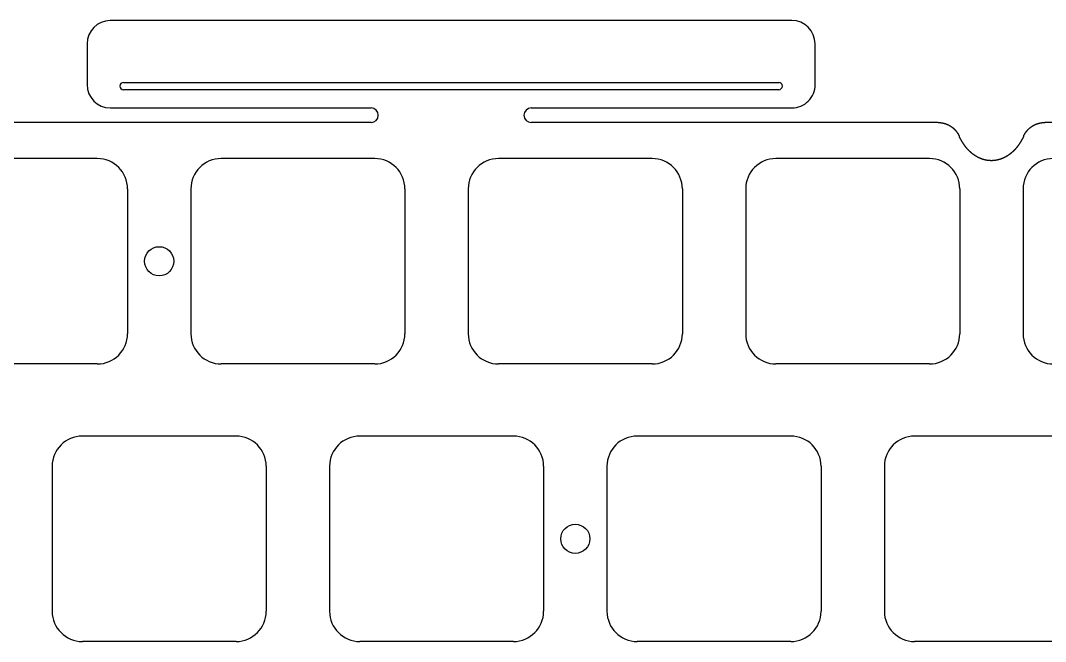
# Model space of a CAD drawing. Header units: millimetres. Extents: x -10 to 276, y -93 to 17.
# Drawn here: x 133.4 to 203.7, y -26.1 to 16.5 of the extents above; entities that cross this region are included whole.
import ezdxf

# ---------------------------------------------------------------- set-up
doc = ezdxf.new("R2010")
doc.units = ezdxf.units.MM
doc.layers.add('BLACK', color=7, linetype='CONTINUOUS')

msp = doc.modelspace()

# ---------------------------------------------------------------- linework, layer by layer
at = {"layer": 'BLACK', "linetype": 'Continuous'}
for p, q in [((186.3201, 16.525), (139.512303, 16.525)), ((137.920082, 14.925), (137.920082, 12.125)), ((187.920082, 12.125), (187.920082, 14.932589)), ((140.4201, 12.275), (185.4201, 12.275)), ((185.4201, 11.775), (140.4201, 11.775)), ((139.5201, 10.525), (157.4201, 10.525)), ((168.4201, 10.525), (186.320082, 10.525)), ((157.4201, 9.525), (109.2799, 9.525)), ((196.359025, 9.525), (168.4201, 9.525)), ((196.359025, 9.525), (196.370337, 9.52496)), ((196.370337, 9.52496), (196.381648, 9.52484)), ((196.381648, 9.52484), (196.392958, 9.52464)), ((196.392958, 9.52464), (196.404266, 9.52436)), ((196.404266, 9.52436), (196.415572, 9.524)), ((196.415572, 9.524), (196.426876, 9.523561)), ((196.426876, 9.523561), (196.438176, 9.523041)), ((196.438176, 9.523041), (196.449472, 9.522441)), ((196.449472, 9.522441), (196.460763, 9.521762)), ((196.460763, 9.521762), (196.47205, 9.521003)), ((196.47205, 9.521003), (196.483331, 9.520164)), ((196.483331, 9.520164), (196.494606, 9.519245)), ((196.494606, 9.519245), (196.505874, 9.518247)), ((196.505874, 9.518247), (196.517135, 9.517168)), ((196.517135, 9.517168), (196.528389, 9.516011)), ((196.528389, 9.516011), (196.539634, 9.514773)), ((196.539634, 9.514773), (196.55087, 9.513457)), ((196.55087, 9.513457), (196.562096, 9.51206)), ((196.562096, 9.51206), (196.573313, 9.510585)), ((196.573313, 9.510585), (196.584519, 9.50903)), ((196.584519, 9.50903), (196.595714, 9.507396)), ((196.595714, 9.507396), (196.606897, 9.505683)), ((196.606897, 9.505683), (196.618067, 9.503891)), ((196.618067, 9.503891), (196.629225, 9.502019)), ((196.629225, 9.502019), (196.64037, 9.500069)), ((196.64037, 9.500069), (196.6515, 9.49804)), ((196.6515, 9.49804), (196.662616, 9.495933)), ((196.662616, 9.495933), (196.673717, 9.493747)), ((196.673717, 9.493747), (196.679262, 9.492625)), ((196.679262, 9.492625), (196.684802, 9.491482)), ((196.684802, 9.491482), (196.690339, 9.490321)), ((196.690339, 9.490321), (196.695871, 9.48914)), ((196.695871, 9.48914), (196.701399, 9.487939)), ((196.701399, 9.487939), (196.706923, 9.486719)), ((196.706923, 9.486719), (196.712443, 9.485479)), ((196.712443, 9.485479), (196.717958, 9.484219)), ((196.717958, 9.484219), (196.723469, 9.482941)), ((196.723469, 9.482941), (196.728975, 9.481642)), ((196.728975, 9.481642), (196.734477, 9.480325)), ((196.734477, 9.480325), (196.739974, 9.478987)), ((196.739974, 9.478987), (196.745466, 9.477631)), ((196.745466, 9.477631), (196.750953, 9.476255)), ((196.750953, 9.476255), (196.756435, 9.474859)), ((196.756435, 9.474859), (196.761913, 9.473444)), ((196.761913, 9.473444), (196.767385, 9.47201)), ((196.767385, 9.47201), (196.772853, 9.470557)), ((196.772853, 9.470557), (196.778315, 9.469084)), ((196.778315, 9.469084), (196.783772, 9.467592)), ((196.783772, 9.467592), (196.789223, 9.46608)), ((196.789223, 9.46608), (196.79467, 9.46455)), ((196.79467, 9.46455), (196.80011, 9.463)), ((196.80011, 9.463), (196.805546, 9.461431)), ((196.805546, 9.461431), (196.810975, 9.459842)), ((196.810975, 9.459842), (196.816399, 9.458235)), ((196.816399, 9.458235), (196.821818, 9.456608)), ((196.821818, 9.456608), (196.82723, 9.454962)), ((196.82723, 9.454962), (196.832637, 9.453297)), ((196.832637, 9.453297), (196.838038, 9.451613)), ((196.838038, 9.451613), (196.843432, 9.44991)), ((196.843432, 9.44991), (196.848821, 9.448187)), ((196.848821, 9.448187), (196.854204, 9.446446)), ((196.854204, 9.446446), (196.859581, 9.444686)), ((196.859581, 9.444686), (196.86495, 9.442906)), ((196.86495, 9.442906), (196.870315, 9.441108)), ((196.870315, 9.441108), (196.875672, 9.439291)), ((196.875672, 9.439291), (196.881023, 9.437454)), ((196.881023, 9.437454), (196.886367, 9.435599)), ((196.886367, 9.435599), (196.891706, 9.433725)), ((196.891706, 9.433725), (196.897037, 9.431832)), ((196.897037, 9.431832), (196.902362, 9.42992)), ((196.902362, 9.42992), (196.907679, 9.42799)), ((196.907679, 9.42799), (196.912991, 9.42604)), ((196.912991, 9.42604), (196.918294, 9.424072)), ((196.918294, 9.424072), (196.923592, 9.422085)), ((196.923592, 9.422085), (196.928881, 9.42008)), ((196.928881, 9.42008), (196.934165, 9.418055)), ((196.934165, 9.418055), (196.93944, 9.416013)), ((196.93944, 9.416013), (196.944709, 9.413951)), ((196.944709, 9.413951), (196.94997, 9.411871)), ((196.94997, 9.411871), (196.955224, 9.409772)), ((196.955224, 9.409772), (196.960471, 9.407654)), ((196.960471, 9.407654), (196.96571, 9.405518)), ((196.96571, 9.405518), (196.966466, 9.405208)), ((196.966466, 9.405208), (196.976916, 9.400876)), ((196.976916, 9.400876), (196.987334, 9.396471)), ((196.987334, 9.396471), (196.997722, 9.391992)), ((196.997722, 9.391992), (197.008077, 9.38744)), ((197.008077, 9.38744), (197.0184, 9.382815)), ((197.0184, 9.382815), (197.02869, 9.378117)), ((197.02869, 9.378117), (197.038947, 9.373346)), ((197.038947, 9.373346), (197.04917, 9.368503)), ((197.04917, 9.368503), (197.059358, 9.363587)), ((197.059358, 9.363587), (197.069511, 9.3586)), ((197.069511, 9.3586), (197.079629, 9.353541)), ((197.079629, 9.353541), (197.089711, 9.34841)), ((197.089711, 9.34841), (197.099757, 9.343209)), ((197.099757, 9.343209), (197.109766, 9.337936)), ((197.109766, 9.337936), (197.119737, 9.332592)), ((197.119737, 9.332592), (197.12967, 9.327179)), ((197.12967, 9.327179), (197.139565, 9.321695)), ((197.139565, 9.321695), (197.149421, 9.316141)), ((197.149421, 9.316141), (197.159238, 9.310517)), ((197.159238, 9.310517), (197.169014, 9.304824)), ((197.169014, 9.304824), (197.178751, 9.299063)), ((197.178751, 9.299063), (197.188446, 9.293232)), ((197.188446, 9.293232), (197.1981, 9.287333)), ((197.1981, 9.287333), (197.207712, 9.281366)), ((197.207712, 9.281366), (197.217282, 9.275331)), ((197.217282, 9.275331), (197.226809, 9.269228)), ((197.226809, 9.269228), (197.236292, 9.263058)), ((197.236292, 9.263058), (197.245732, 9.256821)), ((197.245732, 9.256821), (197.250436, 9.253678)), ((197.250436, 9.253678), (197.255128, 9.250518)), ((197.255128, 9.250518), (197.259809, 9.247341)), ((197.259809, 9.247341), (197.264479, 9.244148)), ((197.264479, 9.244148), (197.269137, 9.240939)), ((197.269137, 9.240939), (197.273784, 9.237712)), ((197.273784, 9.237712), (197.27842, 9.23447)), ((197.27842, 9.23447), (197.283044, 9.231211)), ((197.283044, 9.231211), (197.287656, 9.227936)), ((197.287656, 9.227936), (197.292258, 9.224644)), ((197.292258, 9.224644), (197.296847, 9.221337)), ((197.296847, 9.221337), (197.301425, 9.218012)), ((197.301425, 9.218012), (197.30599, 9.214672)), ((197.30599, 9.214672), (197.310545, 9.211316)), ((197.310545, 9.211316), (197.315087, 9.207944)), ((197.315087, 9.207944), (197.319617, 9.204555)), ((197.319617, 9.204555), (197.324135, 9.201151)), ((197.324135, 9.201151), (197.328641, 9.19773)), ((197.328641, 9.19773), (197.333135, 9.194294)), ((197.333135, 9.194294), (197.337617, 9.190842)), ((197.337617, 9.190842), (197.342087, 9.187374)), ((197.342087, 9.187374), (197.346544, 9.18389)), ((197.346544, 9.18389), (197.350989, 9.180391)), ((197.350989, 9.180391), (197.355422, 9.176876)), ((197.355422, 9.176876), (197.359842, 9.173345)), ((197.359842, 9.173345), (197.36425, 9.169798)), ((197.36425, 9.169798), (197.368645, 9.166236)), ((197.368645, 9.166236), (197.373027, 9.162659)), ((197.373027, 9.162659), (197.377397, 9.159066)), ((197.377397, 9.159066), (197.381754, 9.155457)), ((197.381754, 9.155457), (197.386098, 9.151833)), ((197.386098, 9.151833), (197.39043, 9.148194)), ((202.659776, 9.148368), (202.668451, 9.155628)), ((202.668451, 9.155628), (202.677178, 9.162827)), ((202.677178, 9.162827), (202.685955, 9.169963)), ((202.685955, 9.169963), (202.694782, 9.177038)), ((202.694782, 9.177038), (202.703659, 9.18405)), ((202.703659, 9.18405), (202.712586, 9.190999)), ((202.712586, 9.190999), (202.721561, 9.197885)), ((202.721561, 9.197885), (202.730585, 9.204707)), ((202.730585, 9.204707), (202.739658, 9.211466)), ((202.739658, 9.211466), (202.748778, 9.21816)), ((202.748778, 9.21816), (202.757945, 9.22479)), ((202.757945, 9.22479), (202.767159, 9.231354)), ((202.767159, 9.231354), (202.776419, 9.237854)), ((202.776419, 9.237854), (202.785725, 9.244288)), ((202.785725, 9.244288), (202.795076, 9.250656)), ((202.795076, 9.250656), (202.804472, 9.256957)), ((202.804472, 9.256957), (202.813913, 9.263193)), ((202.813913, 9.263193), (202.823397, 9.269361)), ((202.823397, 9.269361), (202.832925, 9.275462)), ((202.832925, 9.275462), (202.842496, 9.281496)), ((202.842496, 9.281496), (202.847297, 9.284487)), ((202.847297, 9.284487), (202.852109, 9.287462)), ((202.852109, 9.287462), (202.856932, 9.290419)), ((202.856932, 9.290419), (202.861765, 9.29336)), ((202.861765, 9.29336), (202.866608, 9.296283)), ((202.866608, 9.296283), (202.871462, 9.299189)), ((202.871462, 9.299189), (202.876325, 9.302078)), ((202.876325, 9.302078), (202.881199, 9.30495)), ((202.881199, 9.30495), (202.886084, 9.307804)), ((202.886084, 9.307804), (202.890978, 9.310642)), ((202.890978, 9.310642), (202.895882, 9.313461)), ((202.895882, 9.313461), (202.900796, 9.316264)), ((202.900796, 9.316264), (202.90572, 9.319049)), ((202.90572, 9.319049), (202.910654, 9.321817)), ((202.910654, 9.321817), (202.915598, 9.324567)), ((202.915598, 9.324567), (202.920551, 9.3273)), ((202.920551, 9.3273), (202.925514, 9.330015)), ((202.925514, 9.330015), (202.930487, 9.332713)), ((202.930487, 9.332713), (202.935469, 9.335393)), ((202.935469, 9.335393), (202.940461, 9.338056)), ((202.940461, 9.338056), (202.945461, 9.3407)), ((202.945461, 9.3407), (202.950472, 9.343328)), ((202.950472, 9.343328), (202.955491, 9.345937)), ((202.955491, 9.345937), (202.96052, 9.348529)), ((202.96052, 9.348529), (202.965558, 9.351102)), ((202.965558, 9.351102), (202.970605, 9.353659)), ((202.970605, 9.353659), (202.97566, 9.356197)), ((202.97566, 9.356197), (202.980726, 9.358717)), ((202.980726, 9.358717), (202.985799, 9.361219)), ((202.985799, 9.361219), (202.990882, 9.363704)), ((202.990882, 9.363704), (202.995973, 9.36617)), ((202.995973, 9.36617), (203.001073, 9.368619)), ((203.001073, 9.368619), (203.006182, 9.371049)), ((203.006182, 9.371049), (203.011299, 9.373461)), ((203.011299, 9.373461), (203.016425, 9.375855)), ((203.016425, 9.375855), (203.021559, 9.378231)), ((203.021559, 9.378231), (203.026702, 9.380589)), ((203.026702, 9.380589), (203.031853, 9.382929)), ((203.031853, 9.382929), (203.037012, 9.38525)), ((203.037012, 9.38525), (203.042179, 9.387554)), ((203.042179, 9.387554), (203.047354, 9.389838)), ((203.047354, 9.389838), (203.052538, 9.392105)), ((203.052538, 9.392105), (203.057729, 9.394353)), ((203.057729, 9.394353), (203.062929, 9.396583)), ((203.062929, 9.396583), (203.068136, 9.398795)), ((203.068136, 9.398795), (203.073352, 9.400988)), ((203.073352, 9.400988), (203.078574, 9.403162)), ((203.078574, 9.403162), (203.083805, 9.405319)), ((203.083805, 9.405319), (203.089043, 9.407456)), ((203.089043, 9.407456), (203.094289, 9.409576)), ((203.094289, 9.409576), (203.099542, 9.411676)), ((203.099542, 9.411676), (203.104803, 9.413758)), ((203.104803, 9.413758), (203.11007, 9.415822)), ((203.11007, 9.415822), (203.115346, 9.417866)), ((203.115346, 9.417866), (203.116108, 9.41816)), ((203.116108, 9.41816), (203.126679, 9.422187)), ((203.126679, 9.422187), (203.137278, 9.426139)), ((203.137278, 9.426139), (203.147904, 9.430016)), ((203.147904, 9.430016), (203.158558, 9.433818)), ((203.158558, 9.433818), (203.169239, 9.437544)), ((203.169239, 9.437544), (203.179945, 9.441195)), ((203.179945, 9.441195), (203.190678, 9.44477)), ((203.190678, 9.44477), (203.201435, 9.448269)), ((203.201435, 9.448269), (203.212217, 9.451692)), ((203.212217, 9.451692), (203.223023, 9.455039)), ((203.223023, 9.455039), (203.233852, 9.458309)), ((203.233852, 9.458309), (203.244704, 9.461503)), ((203.244704, 9.461503), (203.255579, 9.46462)), ((203.255579, 9.46462), (203.266476, 9.46766)), ((203.266476, 9.46766), (203.277394, 9.470623)), ((203.277394, 9.470623), (203.288332, 9.473508)), ((203.288332, 9.473508), (203.299291, 9.476316)), ((203.299291, 9.476316), (203.31027, 9.479047)), ((203.31027, 9.479047), (203.321268, 9.4817)), ((203.321268, 9.4817), (203.332284, 9.484275)), ((203.332284, 9.484275), (203.343318, 9.486773)), ((203.343318, 9.486773), (203.35437, 9.489192)), ((203.35437, 9.489192), (203.365439, 9.491533)), ((203.365439, 9.491533), (203.376524, 9.493795)), ((203.376524, 9.493795), (203.387625, 9.49598)), ((203.387625, 9.49598), (203.398741, 9.498085)), ((203.398741, 9.498085), (203.404305, 9.499109)), ((203.404305, 9.499109), (203.409872, 9.500113)), ((203.409872, 9.500113), (203.415443, 9.501097)), ((203.415443, 9.501097), (203.421017, 9.502061)), ((203.421017, 9.502061), (203.426595, 9.503006)), ((203.426595, 9.503006), (203.432176, 9.503931)), ((203.432176, 9.503931), (203.43776, 9.504836)), ((203.43776, 9.504836), (203.443347, 9.505721)), ((203.443347, 9.505721), (203.448938, 9.506587)), ((203.448938, 9.506587), (203.454531, 9.507433)), ((203.454531, 9.507433), (203.460128, 9.508259)), ((203.460128, 9.508259), (203.465727, 9.509065)), ((203.465727, 9.509065), (203.471329, 9.509852)), ((203.471329, 9.509852), (203.476934, 9.510618)), ((203.476934, 9.510618), (203.482542, 9.511365)), ((203.482542, 9.511365), (203.488152, 9.512092)), ((203.488152, 9.512092), (203.493765, 9.512799)), ((203.493765, 9.512799), (203.49938, 9.513487)), ((203.49938, 9.513487), (203.504998, 9.514154)), ((203.504998, 9.514154), (203.510618, 9.514802)), ((203.510618, 9.514802), (203.51624, 9.51543)), ((203.51624, 9.51543), (203.521865, 9.516038)), ((203.521865, 9.516038), (203.527491, 9.516626)), ((203.527491, 9.516626), (203.53312, 9.517194)), ((203.53312, 9.517194), (203.538751, 9.517742)), ((203.538751, 9.517742), (203.544383, 9.51827)), ((203.544383, 9.51827), (203.550018, 9.518779)), ((203.550018, 9.518779), (203.555654, 9.519267)), ((203.555654, 9.519267), (203.561292, 9.519736)), ((203.561292, 9.519736), (203.566931, 9.520184)), ((203.566931, 9.520184), (203.572572, 9.520613)), ((203.572572, 9.520613), (203.578215, 9.521022)), ((203.578215, 9.521022), (203.583859, 9.52141)), ((203.583859, 9.52141), (203.589504, 9.521779)), ((203.589504, 9.521779), (203.59515, 9.522128)), ((203.59515, 9.522128), (203.600798, 9.522457)), ((203.600798, 9.522457), (203.606447, 9.522766)), ((203.606447, 9.522766), (203.612097, 9.523055)), ((203.612097, 9.523055), (203.617748, 9.523323)), ((203.617748, 9.523323), (203.6234, 9.523572)), ((203.6234, 9.523572), (203.629053, 9.523801)), ((203.629053, 9.523801), (203.634707, 9.52401)), ((203.634707, 9.52401), (203.640361, 9.524199)), ((203.640361, 9.524199), (203.646016, 9.524368)), ((203.646016, 9.524368), (203.651671, 9.524517)), ((203.651671, 9.524517), (203.657328, 9.524646)), ((203.657328, 9.524646), (203.662984, 9.524755)), ((203.662984, 9.524755), (203.668641, 9.524844)), ((203.668641, 9.524844), (203.674298, 9.524913)), ((203.674298, 9.524913), (203.679956, 9.524962)), ((203.679956, 9.524962), (203.690975, 9.525)), ((231.6299, 9.525), (203.690975, 9.525)), ((197.39043, 9.148194), (197.394748, 9.14454)), ((197.394748, 9.14454), (197.399054, 9.14087)), ((197.399054, 9.14087), (197.403346, 9.137185)), ((197.403346, 9.137185), (197.407626, 9.133485)), ((197.407626, 9.133485), (197.411892, 9.12977)), ((197.411892, 9.12977), (197.416146, 9.126039)), ((197.416146, 9.126039), (197.420386, 9.122294)), ((197.420386, 9.122294), (197.424613, 9.118534)), ((197.424613, 9.118534), (197.428826, 9.114759)), ((197.428826, 9.114759), (197.433026, 9.110968)), ((197.433026, 9.110968), (197.437213, 9.107164)), ((197.437213, 9.107164), (197.441387, 9.103344)), ((197.441387, 9.103344), (197.445546, 9.099509)), ((197.445546, 9.099509), (197.449692, 9.09566)), ((197.449692, 9.09566), (197.453825, 9.091796)), ((197.453825, 9.091796), (197.457944, 9.087918)), ((197.457944, 9.087918), (197.462049, 9.084025)), ((197.462049, 9.084025), (197.46614, 9.080117)), ((197.46614, 9.080117), (197.470218, 9.076195)), ((197.470218, 9.076195), (197.474282, 9.072259)), ((197.474282, 9.072259), (197.478331, 9.068308)), ((197.478331, 9.068308), (197.482367, 9.064343)), ((197.482367, 9.064343), (197.482948, 9.06377)), ((197.482948, 9.06377), (197.490971, 9.055796)), ((197.490971, 9.055796), (197.498937, 9.047765)), ((197.498937, 9.047765), (197.506846, 9.039678)), ((197.506846, 9.039678), (197.514698, 9.031535)), ((197.514698, 9.031535), (197.522493, 9.023337)), ((197.522493, 9.023337), (197.530229, 9.015083)), ((197.530229, 9.015083), (197.537906, 9.006776)), ((197.537906, 9.006776), (197.545525, 8.998414)), ((197.545525, 8.998414), (197.553084, 8.989999)), ((197.553084, 8.989999), (197.560584, 8.98153)), ((197.560584, 8.98153), (197.568024, 8.973008)), ((197.568024, 8.973008), (197.575404, 8.964434)), ((197.575404, 8.964434), (197.582722, 8.955808)), ((197.582722, 8.955808), (197.58998, 8.94713)), ((197.58998, 8.94713), (197.597176, 8.938401)), ((197.597176, 8.938401), (197.60431, 8.929621)), ((197.60431, 8.929621), (197.611383, 8.920791)), ((197.611383, 8.920791), (197.618392, 8.911911)), ((197.618392, 8.911911), (197.625339, 8.902982)), ((197.625339, 8.902982), (197.632222, 8.894003)), ((197.632222, 8.894003), (197.639042, 8.884977)), ((197.639042, 8.884977), (197.645798, 8.875902)), ((197.645798, 8.875902), (197.65249, 8.866779)), ((197.65249, 8.866779), (197.659117, 8.857609)), ((197.659117, 8.857609), (197.665679, 8.848393)), ((197.665679, 8.848393), (197.672176, 8.83913)), ((197.672176, 8.83913), (197.675399, 8.834482)), ((197.675399, 8.834482), (197.678607, 8.829822)), ((197.678607, 8.829822), (197.681798, 8.825151)), ((197.681798, 8.825151), (197.684972, 8.820468)), ((197.684972, 8.820468), (197.68813, 8.815775)), ((197.68813, 8.815775), (197.691271, 8.81107)), ((197.691271, 8.81107), (197.694395, 8.806354)), ((197.694395, 8.806354), (197.697503, 8.801627)), ((197.697503, 8.801627), (197.700594, 8.796889)), ((197.700594, 8.796889), (197.703669, 8.79214)), ((197.703669, 8.79214), (197.706726, 8.78738)), ((197.706726, 8.78738), (197.709767, 8.78261)), ((197.709767, 8.78261), (197.712791, 8.777829)), ((197.712791, 8.777829), (197.715798, 8.773037)), ((197.715798, 8.773037), (197.718788, 8.768234)), ((197.718788, 8.768234), (197.721761, 8.763421)), ((197.721761, 8.763421), (197.724716, 8.758598)), ((197.724716, 8.758598), (197.727655, 8.753764)), ((197.727655, 8.753764), (197.730577, 8.74892)), ((197.730577, 8.74892), (197.733482, 8.744065)), ((197.733482, 8.744065), (197.736369, 8.7392)), ((197.736369, 8.7392), (197.739239, 8.734325)), ((197.739239, 8.734325), (197.742092, 8.72944)), ((197.742092, 8.72944), (197.744928, 8.724545)), ((197.744928, 8.724545), (197.747746, 8.71964)), ((197.747746, 8.71964), (197.750547, 8.714724)), ((197.750547, 8.714724), (197.753331, 8.709799)), ((197.753331, 8.709799), (197.756097, 8.704864)), ((197.756097, 8.704864), (197.758846, 8.69992)), ((197.758846, 8.69992), (197.761577, 8.694965)), ((197.761577, 8.694965), (197.764291, 8.690002)), ((197.764291, 8.690002), (197.766987, 8.685028)), ((197.766987, 8.685028), (197.769665, 8.680045)), ((197.769665, 8.680045), (197.772326, 8.675052)), ((197.772326, 8.675052), (197.774969, 8.670051)), ((197.774969, 8.670051), (197.777595, 8.665039)), ((197.777595, 8.665039), (197.780203, 8.660019)), ((197.780203, 8.660019), (197.782793, 8.654989)), ((197.782793, 8.654989), (197.785365, 8.649951)), ((197.785365, 8.649951), (197.78792, 8.644903)), ((197.78792, 8.644903), (197.790456, 8.639846)), ((197.790456, 8.639846), (197.792975, 8.63478)), ((197.792975, 8.63478), (197.795475, 8.629705)), ((197.795475, 8.629705), (197.797958, 8.624621)), ((197.797958, 8.624621), (197.800423, 8.619529)), ((197.800423, 8.619529), (197.80287, 8.614428)), ((197.80287, 8.614428), (197.805298, 8.609319)), ((197.805298, 8.609319), (197.807709, 8.6042)), ((197.807709, 8.6042), (197.810102, 8.599074)), ((197.810102, 8.599074), (197.812476, 8.593938)), ((197.812476, 8.593938), (197.817049, 8.583912)), ((197.820651, 8.575965), (197.817049, 8.583912)), ((197.828038, 8.559811), (197.820651, 8.575965)), ((197.835483, 8.543723), (197.828038, 8.559811)), ((197.842984, 8.527702), (197.835483, 8.543723)), ((197.850542, 8.511747), (197.842984, 8.527702)), ((197.858157, 8.49586), (197.850542, 8.511747)), ((197.865827, 8.480042), (197.858157, 8.49586)), ((197.873553, 8.464292), (197.865827, 8.480042)), ((197.881334, 8.44861), (197.873553, 8.464292)), ((197.889169, 8.432999), (197.881334, 8.44861)), ((202.16851, 8.448301), (202.164593, 8.440476)), ((202.172412, 8.456139), (202.16851, 8.448301)), ((202.176302, 8.463999), (202.172412, 8.456139)), ((202.180176, 8.471873), (202.176302, 8.463999)), ((202.184038, 8.479767), (202.180176, 8.471873)), ((202.187884, 8.487675), (202.184038, 8.479767)), ((202.191718, 8.495603), (202.187884, 8.487675)), ((202.195537, 8.503545), (202.191718, 8.495603)), ((202.199343, 8.511508), (202.195537, 8.503545)), ((202.203133, 8.519484), (202.199343, 8.511508)), ((202.206911, 8.52748), (202.203133, 8.519484)), ((202.210673, 8.53549), (202.206911, 8.52748)), ((202.214423, 8.54352), (202.210673, 8.53549)), ((202.218157, 8.551564), (202.214423, 8.54352)), ((202.221878, 8.559628), (202.218157, 8.551564)), ((202.225583, 8.567705), (202.221878, 8.559628)), ((202.229275, 8.575802), (202.225583, 8.567705)), ((202.232951, 8.583912), (202.229275, 8.575802)), ((202.232951, 8.583912), (202.237646, 8.594203)), ((202.237646, 8.594203), (202.242413, 8.604461)), ((202.242413, 8.604461), (202.247253, 8.614685)), ((202.247253, 8.614685), (202.252165, 8.624875)), ((202.252165, 8.624875), (202.257149, 8.63503)), ((202.257149, 8.63503), (202.262204, 8.645149)), ((202.262204, 8.645149), (202.267332, 8.655232)), ((202.267332, 8.655232), (202.27253, 8.665279)), ((202.27253, 8.665279), (202.277799, 8.675288)), ((202.277799, 8.675288), (202.283139, 8.685261)), ((202.283139, 8.685261), (202.288549, 8.695195)), ((202.288549, 8.695195), (202.29403, 8.705091)), ((202.29403, 8.705091), (202.29958, 8.714949)), ((202.29958, 8.714949), (202.3052, 8.724766)), ((202.3052, 8.724766), (202.310889, 8.734544)), ((202.310889, 8.734544), (202.316648, 8.744282)), ((202.316648, 8.744282), (202.322475, 8.753979)), ((202.322475, 8.753979), (202.32837, 8.763634)), ((202.32837, 8.763634), (202.334334, 8.773248)), ((202.334334, 8.773248), (202.340366, 8.782819)), ((202.340366, 8.782819), (202.346465, 8.792347)), ((202.346465, 8.792347), (202.352632, 8.801832)), ((202.352632, 8.801832), (202.358865, 8.811274)), ((202.358865, 8.811274), (202.365165, 8.820671)), ((202.365165, 8.820671), (202.371532, 8.830024)), ((202.371532, 8.830024), (202.377964, 8.839331)), ((202.377964, 8.839331), (202.384463, 8.848593)), ((202.384463, 8.848593), (202.391026, 8.857808)), ((202.391026, 8.857808), (202.394332, 8.862398)), ((202.394332, 8.862398), (202.397655, 8.866977)), ((202.397655, 8.866977), (202.400993, 8.871544)), ((202.400993, 8.871544), (202.404348, 8.876099)), ((202.404348, 8.876099), (202.407719, 8.880642)), ((202.407719, 8.880642), (202.411106, 8.885173)), ((202.411106, 8.885173), (202.414509, 8.889693)), ((202.414509, 8.889693), (202.417928, 8.8942)), ((202.417928, 8.8942), (202.421362, 8.898695)), ((202.421362, 8.898695), (202.424813, 8.903178)), ((202.424813, 8.903178), (202.42828, 8.907649)), ((202.42828, 8.907649), (202.431762, 8.912107)), ((202.431762, 8.912107), (202.43526, 8.916553)), ((202.43526, 8.916553), (202.438774, 8.920987)), ((202.438774, 8.920987), (202.442303, 8.925408)), ((202.442303, 8.925408), (202.445848, 8.929817)), ((202.445848, 8.929817), (202.449409, 8.934213)), ((202.449409, 8.934213), (202.452985, 8.938597)), ((202.452985, 8.938597), (202.456576, 8.942968)), ((202.456576, 8.942968), (202.460183, 8.947326)), ((202.460183, 8.947326), (202.463806, 8.951671)), ((202.463806, 8.951671), (202.467443, 8.956004)), ((202.467443, 8.956004), (202.471096, 8.960324)), ((202.471096, 8.960324), (202.474765, 8.964631)), ((202.474765, 8.964631), (202.478448, 8.968924)), ((202.478448, 8.968924), (202.482147, 8.973205)), ((202.482147, 8.973205), (202.485861, 8.977473)), ((202.485861, 8.977473), (202.48959, 8.981727)), ((202.48959, 8.981727), (202.493333, 8.985969)), ((202.493333, 8.985969), (202.497093, 8.990197)), ((202.497093, 8.990197), (202.500866, 8.994411)), ((202.500866, 8.994411), (202.504655, 8.998613)), ((202.504655, 8.998613), (202.508458, 9.002801)), ((202.508458, 9.002801), (202.512277, 9.006975)), ((202.512277, 9.006975), (202.51611, 9.011136)), ((202.51611, 9.011136), (202.519958, 9.015284)), ((202.519958, 9.015284), (202.52382, 9.019417)), ((202.52382, 9.019417), (202.527697, 9.023537)), ((202.527697, 9.023537), (202.531588, 9.027644)), ((202.531588, 9.027644), (202.535495, 9.031736)), ((202.535495, 9.031736), (202.539415, 9.035815)), ((202.539415, 9.035815), (202.54335, 9.03988)), ((202.54335, 9.03988), (202.547299, 9.043931)), ((202.547299, 9.043931), (202.551263, 9.047968)), ((202.551263, 9.047968), (202.555241, 9.051991)), ((202.555241, 9.051991), (202.559233, 9.056)), ((202.559233, 9.056), (202.563239, 9.059994)), ((202.563239, 9.059994), (202.56726, 9.063975)), ((202.56726, 9.063975), (202.571294, 9.067941)), ((202.571294, 9.067941), (202.575343, 9.071894)), ((202.575343, 9.071894), (202.579405, 9.075831)), ((202.579405, 9.075831), (202.583481, 9.079755)), ((202.583481, 9.079755), (202.587571, 9.083664)), ((202.587571, 9.083664), (202.591676, 9.087558)), ((202.591676, 9.087558), (202.592269, 9.088119)), ((202.592269, 9.088119), (202.60052, 9.095858)), ((202.60052, 9.095858), (202.608825, 9.103538)), ((202.608825, 9.103538), (202.617184, 9.111159)), ((202.617184, 9.111159), (202.625597, 9.118721)), ((202.625597, 9.118721), (202.634063, 9.126223)), ((202.634063, 9.126223), (202.642582, 9.133665)), ((202.642582, 9.133665), (202.651153, 9.141047)), ((202.651153, 9.141047), (202.659776, 9.148368)), ((197.897058, 8.417457), (197.889169, 8.432999)), ((197.905001, 8.401985), (197.897058, 8.417457)), ((197.912998, 8.386584), (197.905001, 8.401985)), ((197.921047, 8.371255), (197.912998, 8.386584)), ((197.929149, 8.355996), (197.921047, 8.371255)), ((197.937303, 8.34081), (197.929149, 8.355996)), ((197.945509, 8.325695), (197.937303, 8.34081)), ((197.953766, 8.310653), (197.945509, 8.325695)), ((197.962074, 8.295684), (197.953766, 8.310653)), ((197.970433, 8.280788), (197.962074, 8.295684)), ((197.978842, 8.265965), (197.970433, 8.280788)), ((197.987301, 8.251216), (197.978842, 8.265965)), ((197.995809, 8.236542), (197.987301, 8.251216)), ((198.004367, 8.221941), (197.995809, 8.236542)), ((198.012973, 8.207415), (198.004367, 8.221941)), ((198.021628, 8.192963), (198.012973, 8.207415)), ((198.03033, 8.178586), (198.021628, 8.192963)), ((198.039081, 8.164285), (198.03033, 8.178586)), ((198.047878, 8.150059), (198.039081, 8.164285)), ((198.056723, 8.135909), (198.047878, 8.150059)), ((198.065614, 8.121834), (198.056723, 8.135909)), ((198.074552, 8.107836), (198.065614, 8.121834)), ((198.083535, 8.093913), (198.074552, 8.107836)), ((198.092565, 8.080067), (198.083535, 8.093913)), ((198.101639, 8.066298), (198.092565, 8.080067)), ((198.110759, 8.052605), (198.101639, 8.066298)), ((198.119923, 8.038989), (198.110759, 8.052605)), ((198.129131, 8.025449), (198.119923, 8.038989)), ((198.138384, 8.011987), (198.129131, 8.025449)), ((198.14768, 7.998602), (198.138384, 8.011987)), ((198.15702, 7.985294), (198.14768, 7.998602)), ((198.166402, 7.972063), (198.15702, 7.985294)), ((198.175828, 7.95891), (198.166402, 7.972063)), ((198.185296, 7.945834), (198.175828, 7.95891)), ((198.194807, 7.932836), (198.185296, 7.945834)), ((198.204359, 7.919916), (198.194807, 7.932836)), ((198.213953, 7.907073), (198.204359, 7.919916)), ((198.223589, 7.894308), (198.213953, 7.907073)), ((198.233265, 7.881621), (198.223589, 7.894308)), ((198.242983, 7.869012), (198.233265, 7.881621)), ((198.252741, 7.856481), (198.242983, 7.869012)), ((198.262539, 7.844027), (198.252741, 7.856481)), ((198.272378, 7.831652), (198.262539, 7.844027)), ((198.282257, 7.819355), (198.272378, 7.831652)), ((198.292175, 7.807135), (198.282257, 7.819355)), ((198.302132, 7.794994), (198.292175, 7.807135)), ((198.309579, 7.785996), (198.302132, 7.794994)), ((198.319588, 7.77401), (198.309579, 7.785996)), ((198.329635, 7.762104), (198.319588, 7.77401)), ((198.339719, 7.750278), (198.329635, 7.762104)), ((198.349839, 7.738533), (198.339719, 7.750278)), ((201.705679, 7.744853), (201.700614, 7.738987)), ((201.710737, 7.750742), (201.705679, 7.744853)), ((201.715784, 7.756648), (201.710737, 7.750742)), ((201.720824, 7.762578), (201.715784, 7.756648)), ((201.725853, 7.768525), (201.720824, 7.762578)), ((201.730875, 7.774495), (201.725853, 7.768525)), ((201.735886, 7.780483), (201.730875, 7.774495)), ((201.740889, 7.786493), (201.735886, 7.780483)), ((201.745882, 7.792522), (201.740889, 7.786493)), ((201.750867, 7.798573), (201.745882, 7.792522)), ((201.755841, 7.804642), (201.750867, 7.798573)), ((201.760808, 7.810733), (201.755841, 7.804642)), ((201.765763, 7.816843), (201.760808, 7.810733)), ((201.770711, 7.822975), (201.765763, 7.816843)), ((201.775647, 7.829124), (201.770711, 7.822975)), ((201.780576, 7.835297), (201.775647, 7.829124)), ((201.785494, 7.841487), (201.780576, 7.835297)), ((201.790403, 7.847699), (201.785494, 7.841487)), ((201.795302, 7.85393), (201.790403, 7.847699)), ((201.800192, 7.860183), (201.795302, 7.85393)), ((201.805072, 7.866454), (201.800192, 7.860183)), ((201.809943, 7.872747), (201.805072, 7.866454)), ((201.814802, 7.879058), (201.809943, 7.872747)), ((201.819654, 7.885391), (201.814802, 7.879058)), ((201.824494, 7.891742), (201.819654, 7.885391)), ((201.829326, 7.898116), (201.824494, 7.891742)), ((201.834146, 7.904507), (201.829326, 7.898116)), ((201.838958, 7.910921), (201.834146, 7.904507)), ((201.843758, 7.917352), (201.838958, 7.910921)), ((201.84855, 7.923806), (201.843758, 7.917352)), ((201.85333, 7.930277), (201.84855, 7.923806)), ((201.858101, 7.93677), (201.85333, 7.930277)), ((201.862861, 7.943282), (201.858101, 7.93677)), ((201.867612, 7.949815), (201.862861, 7.943282)), ((201.872351, 7.956366), (201.867612, 7.949815)), ((201.877082, 7.96294), (201.872351, 7.956366)), ((201.881801, 7.969531), (201.877082, 7.96294)), ((201.88651, 7.976144), (201.881801, 7.969531)), ((201.891208, 7.982774), (201.88651, 7.976144)), ((201.895897, 7.989427), (201.891208, 7.982774)), ((201.900574, 7.996098), (201.895897, 7.989427)), ((201.905242, 8.00279), (201.900574, 7.996098)), ((201.909897, 8.0095), (201.905242, 8.00279)), ((201.914544, 8.016232), (201.909897, 8.0095)), ((201.919178, 8.022982), (201.914544, 8.016232)), ((201.923803, 8.029753), (201.919178, 8.022982)), ((201.928416, 8.036543), (201.923803, 8.029753)), ((201.93302, 8.043354), (201.928416, 8.036543)), ((201.937611, 8.050182), (201.93302, 8.043354)), ((201.942192, 8.057032), (201.937611, 8.050182)), ((201.946762, 8.0639), (201.942192, 8.057032)), ((201.951322, 8.07079), (201.946762, 8.0639)), ((201.955869, 8.077697), (201.951322, 8.07079)), ((201.960407, 8.084626), (201.955869, 8.077697)), ((201.964932, 8.091572), (201.960407, 8.084626)), ((201.969447, 8.09854), (201.964932, 8.091572)), ((201.97395, 8.105526), (201.969447, 8.09854)), ((201.978443, 8.112533), (201.97395, 8.105526)), ((201.982923, 8.119557), (201.978443, 8.112533)), ((201.987394, 8.126603), (201.982923, 8.119557)), ((201.991851, 8.133667), (201.987394, 8.126603)), ((201.996299, 8.140752), (201.991851, 8.133667)), ((202.000734, 8.147854), (201.996299, 8.140752)), ((202.005158, 8.154978), (202.000734, 8.147854)), ((202.00957, 8.162119), (202.005158, 8.154978)), ((202.014845, 8.170708), (202.00957, 8.162119)), ((202.019227, 8.177884), (202.014845, 8.170708)), ((202.023594, 8.185075), (202.019227, 8.177884)), ((202.027951, 8.192288), (202.023594, 8.185075)), ((202.032294, 8.199516), (202.027951, 8.192288)), ((202.036627, 8.206767), (202.032294, 8.199516)), ((202.040945, 8.214032), (202.036627, 8.206767)), ((202.045254, 8.221319), (202.040945, 8.214032)), ((202.049547, 8.228621), (202.045254, 8.221319)), ((202.053831, 8.235945), (202.049547, 8.228621)), ((202.058099, 8.243284), (202.053831, 8.235945)), ((202.062358, 8.250645), (202.058099, 8.243284)), ((202.066601, 8.25802), (202.062358, 8.250645)), ((202.070835, 8.265418), (202.066601, 8.25802)), ((202.075053, 8.272829), (202.070835, 8.265418)), ((202.079261, 8.280263), (202.075053, 8.272829)), ((202.083454, 8.287712), (202.079261, 8.280263)), ((202.087636, 8.295182), (202.083454, 8.287712)), ((202.091804, 8.302666), (202.087636, 8.295182)), ((202.095961, 8.310173), (202.091804, 8.302666)), ((202.100102, 8.317693), (202.095961, 8.310173)), ((202.104233, 8.325236), (202.100102, 8.317693)), ((202.108349, 8.332792), (202.104233, 8.325236)), ((202.112453, 8.340371), (202.108349, 8.332792)), ((202.116543, 8.347963), (202.112453, 8.340371)), ((202.120622, 8.355577), (202.116543, 8.347963)), ((202.124685, 8.363205), (202.120622, 8.355577)), ((202.128737, 8.370855), (202.124685, 8.363205)), ((202.132774, 8.378518), (202.128737, 8.370855)), ((202.136799, 8.386203), (202.132774, 8.378518)), ((202.140809, 8.393902), (202.136799, 8.386203)), ((202.144808, 8.401622), (202.140809, 8.393902)), ((202.148791, 8.409356), (202.144808, 8.401622)), ((202.152763, 8.417112), (202.148791, 8.409356)), ((202.156719, 8.424881), (202.152763, 8.417112)), ((202.160664, 8.432671), (202.156719, 8.424881)), ((202.164593, 8.440476), (202.160664, 8.432671)), ((138.625, 7.05), (128.075, 7.05)), ((157.675, 7.05), (147.125, 7.05)), ((176.725, 7.05), (166.175, 7.05)), ((195.775, 7.05), (185.225, 7.05)), ((198.359994, 7.726868), (198.349839, 7.738533)), ((198.370185, 7.715284), (198.359994, 7.726868)), ((198.380411, 7.703781), (198.370185, 7.715284)), ((198.390672, 7.692359), (198.380411, 7.703781)), ((198.400966, 7.681019), (198.390672, 7.692359)), ((198.411294, 7.66976), (198.400966, 7.681019)), ((198.421655, 7.658582), (198.411294, 7.66976)), ((198.43205, 7.647487), (198.421655, 7.658582)), ((198.442476, 7.636473), (198.43205, 7.647487)), ((198.452935, 7.625542), (198.442476, 7.636473)), ((198.463425, 7.614693), (198.452935, 7.625542)), ((198.473947, 7.603926), (198.463425, 7.614693)), ((198.4845, 7.593241), (198.473947, 7.603926)), ((198.495083, 7.582639), (198.4845, 7.593241)), ((198.505696, 7.57212), (198.495083, 7.582639)), ((198.516339, 7.561683), (198.505696, 7.57212)), ((198.527012, 7.551329), (198.516339, 7.561683)), ((198.537713, 7.541058), (198.527012, 7.551329)), ((198.548444, 7.53087), (198.537713, 7.541058)), ((198.559203, 7.520765), (198.548444, 7.53087)), ((198.56999, 7.510742), (198.559203, 7.520765)), ((198.580805, 7.500803), (198.56999, 7.510742)), ((198.591647, 7.490946), (198.580805, 7.500803)), ((198.602517, 7.481173), (198.591647, 7.490946)), ((198.613414, 7.471482), (198.602517, 7.481173)), ((198.624337, 7.461875), (198.613414, 7.471482)), ((198.635286, 7.45235), (198.624337, 7.461875)), ((198.646262, 7.442909), (198.635286, 7.45235)), ((198.657263, 7.43355), (198.646262, 7.442909)), ((198.66829, 7.424275), (198.657263, 7.43355)), ((198.679342, 7.415082), (198.66829, 7.424275)), ((198.690419, 7.405973), (198.679342, 7.415082)), ((198.701521, 7.396946), (198.690419, 7.405973)), ((198.712647, 7.388002), (198.701521, 7.396946)), ((198.723798, 7.379141), (198.712647, 7.388002)), ((198.734972, 7.370363), (198.723798, 7.379141)), ((198.74617, 7.361667), (198.734972, 7.370363)), ((198.757392, 7.353054), (198.74617, 7.361667)), ((198.768637, 7.344524), (198.757392, 7.353054)), ((198.779905, 7.336076), (198.768637, 7.344524)), ((198.791196, 7.327711), (198.779905, 7.336076)), ((198.80251, 7.319428), (198.791196, 7.327711)), ((198.813846, 7.311228), (198.80251, 7.319428)), ((198.825205, 7.30311), (198.813846, 7.311228)), ((198.836585, 7.295074), (198.825205, 7.30311)), ((198.847988, 7.28712), (198.836585, 7.295074)), ((198.859412, 7.279248), (198.847988, 7.28712)), ((198.870858, 7.271459), (198.859412, 7.279248)), ((198.882326, 7.263751), (198.870858, 7.271459)), ((198.893814, 7.256125), (198.882326, 7.263751)), ((198.905324, 7.24858), (198.893814, 7.256125)), ((198.916855, 7.241118), (198.905324, 7.24858)), ((198.928406, 7.233736), (198.916855, 7.241118)), ((198.939978, 7.226437), (198.928406, 7.233736)), ((198.951571, 7.219218), (198.939978, 7.226437)), ((198.963184, 7.212081), (198.951571, 7.219218)), ((198.974818, 7.205025), (198.963184, 7.212081)), ((198.986471, 7.19805), (198.974818, 7.205025)), ((198.998145, 7.191156), (198.986471, 7.19805)), ((199.005918, 7.186617), (198.998145, 7.191156)), ((199.017607, 7.179868), (199.005918, 7.186617)), ((199.029314, 7.173201), (199.017607, 7.179868)), ((199.041037, 7.166617), (199.029314, 7.173201)), ((199.052778, 7.160114), (199.041037, 7.166617)), ((199.064534, 7.153694), (199.052778, 7.160114)), ((199.076307, 7.147356), (199.064534, 7.153694)), ((199.088096, 7.1411), (199.076307, 7.147356)), ((199.0999, 7.134926), (199.088096, 7.1411)), ((199.111719, 7.128834), (199.0999, 7.134926)), ((199.123554, 7.122824), (199.111719, 7.128834)), ((199.135403, 7.116896), (199.123554, 7.122824)), ((199.147267, 7.111051), (199.135403, 7.116896)), ((199.159144, 7.105287), (199.147267, 7.111051)), ((199.171036, 7.099605), (199.159144, 7.105287)), ((199.182941, 7.094005), (199.171036, 7.099605)), ((199.194859, 7.088488), (199.182941, 7.094005)), ((199.206791, 7.083052), (199.194859, 7.088488)), ((199.218735, 7.077698), (199.206791, 7.083052)), ((199.230692, 7.072425), (199.218735, 7.077698)), ((199.242662, 7.067235), (199.230692, 7.072425)), ((199.254643, 7.062126), (199.242662, 7.067235)), ((199.266637, 7.057099), (199.254643, 7.062126)), ((199.278642, 7.052154), (199.266637, 7.057099)), ((199.290658, 7.04729), (199.278642, 7.052154)), ((199.302686, 7.042508), (199.290658, 7.04729)), ((199.314725, 7.037807), (199.302686, 7.042508)), ((200.73881, 7.039169), (200.732779, 7.036835)), ((200.744834, 7.041523), (200.73881, 7.039169)), ((200.750859, 7.043899), (200.744834, 7.041523)), ((200.756877, 7.046293), (200.750859, 7.043899)), ((200.762897, 7.048709), (200.756877, 7.046293)), ((200.768909, 7.051144), (200.762897, 7.048709)), ((200.774923, 7.053602), (200.768909, 7.051144)), ((200.780929, 7.056078), (200.774923, 7.053602)), ((200.786937, 7.058576), (200.780929, 7.056078)), ((200.792937, 7.061093), (200.786937, 7.058576)), ((200.798939, 7.063632), (200.792937, 7.061093)), ((200.804933, 7.06619), (200.798939, 7.063632)), ((200.810929, 7.06877), (200.804933, 7.06619)), ((200.816917, 7.071369), (200.810929, 7.06877)), ((200.822907, 7.07399), (200.816917, 7.071369)), ((200.828889, 7.07663), (200.822907, 7.07399)), ((200.834872, 7.079292), (200.828889, 7.07663)), ((200.840848, 7.081973), (200.834872, 7.079292)), ((200.846825, 7.084676), (200.840848, 7.081973)), ((200.852794, 7.087398), (200.846825, 7.084676)), ((200.858765, 7.090142), (200.852794, 7.087398)), ((200.864727, 7.092905), (200.858765, 7.090142)), ((200.870691, 7.095691), (200.864727, 7.092905)), ((200.876647, 7.098495), (200.870691, 7.095691)), ((200.882605, 7.101321), (200.876647, 7.098495)), ((200.888554, 7.104166), (200.882605, 7.101321)), ((200.894505, 7.107034), (200.888554, 7.104166)), ((200.900447, 7.109921), (200.894505, 7.107034)), ((200.906391, 7.11283), (200.900447, 7.109921)), ((200.912326, 7.115757), (200.906391, 7.11283)), ((200.918263, 7.118708), (200.912326, 7.115757)), ((200.924191, 7.121676), (200.918263, 7.118708)), ((200.930121, 7.124668), (200.924191, 7.121676)), ((200.936042, 7.127678), (200.930121, 7.124668)), ((200.941965, 7.130711), (200.936042, 7.127678)), ((200.947879, 7.133762), (200.941965, 7.130711)), ((200.953794, 7.136836), (200.947879, 7.133762)), ((200.9597, 7.139929), (200.953794, 7.136836)), ((200.965608, 7.143045), (200.9597, 7.139929)), ((200.971507, 7.146178), (200.965608, 7.143045)), ((200.977407, 7.149335), (200.971507, 7.146178)), ((200.983298, 7.15251), (200.977407, 7.149335)), ((200.989191, 7.155709), (200.983298, 7.15251)), ((200.995074, 7.158925), (200.989191, 7.155709)), ((201.000959, 7.162165), (200.995074, 7.158925)), ((201.006834, 7.165423), (201.000959, 7.162165)), ((201.012711, 7.168704), (201.006834, 7.165423)), ((201.018579, 7.172003), (201.012711, 7.168704)), ((201.024447, 7.175326), (201.018579, 7.172003)), ((201.030306, 7.178666), (201.024447, 7.175326)), ((201.036167, 7.182031), (201.030306, 7.178666)), ((201.042018, 7.185412), (201.036167, 7.182031)), ((201.04787, 7.188818), (201.042018, 7.185412)), ((201.053712, 7.192241), (201.04787, 7.188818)), ((201.059555, 7.195688), (201.053712, 7.192241)), ((201.065389, 7.199153), (201.059555, 7.195688)), ((201.071224, 7.202642), (201.065389, 7.199153)), ((201.077049, 7.206148), (201.071224, 7.202642)), ((201.082875, 7.209678), (201.077049, 7.206148)), ((201.088691, 7.213225), (201.082875, 7.209678)), ((201.094508, 7.216797), (201.088691, 7.213225)), ((201.100315, 7.220386), (201.094508, 7.216797)), ((201.106123, 7.223999), (201.100315, 7.220386)), ((201.111921, 7.227629), (201.106123, 7.223999)), ((201.11772, 7.231284), (201.111921, 7.227629)), ((201.123508, 7.234956), (201.11772, 7.231284)), ((201.129297, 7.238652), (201.123508, 7.234956)), ((201.135076, 7.242365), (201.129297, 7.238652)), ((201.140856, 7.246102), (201.135076, 7.242365)), ((201.146625, 7.249857), (201.140856, 7.246102)), ((201.152395, 7.253636), (201.146625, 7.249857)), ((201.158154, 7.257432), (201.152395, 7.253636)), ((201.163914, 7.261253), (201.158154, 7.257432)), ((201.169663, 7.26509), (201.163914, 7.261253)), ((201.175413, 7.268952), (201.169663, 7.26509)), ((201.181152, 7.272831), (201.175413, 7.268952)), ((201.186891, 7.276734), (201.181152, 7.272831)), ((201.192621, 7.280654), (201.186891, 7.276734)), ((201.198349, 7.284599), (201.192621, 7.280654)), ((201.204068, 7.288561), (201.198349, 7.284599)), ((201.209786, 7.292547), (201.204068, 7.288561)), ((201.215494, 7.29655), (201.209786, 7.292547)), ((201.221201, 7.300577), (201.215494, 7.29655)), ((201.226898, 7.304622), (201.221201, 7.300577)), ((201.232594, 7.30869), (201.226898, 7.304622)), ((201.23828, 7.312776), (201.232594, 7.30869)), ((201.243965, 7.316886), (201.23828, 7.312776)), ((201.249639, 7.321013), (201.243965, 7.316886)), ((201.252867, 7.323372), (201.249639, 7.321013)), ((201.258543, 7.327539), (201.252867, 7.323372)), ((201.264211, 7.331724), (201.258543, 7.327539)), ((201.269875, 7.335933), (201.264211, 7.331724)), ((201.27553, 7.340159), (201.269875, 7.335933)), ((201.281182, 7.344408), (201.27553, 7.340159)), ((201.286826, 7.348676), (201.281182, 7.344408)), ((201.292466, 7.352966), (201.286826, 7.348676)), ((201.298097, 7.357275), (201.292466, 7.352966)), ((201.303725, 7.361606), (201.298097, 7.357275)), ((201.309344, 7.365955), (201.303725, 7.361606)), ((201.314959, 7.370328), (201.309344, 7.365955)), ((201.320566, 7.374718), (201.314959, 7.370328)), ((201.326168, 7.379131), (201.320566, 7.374718)), ((201.331762, 7.383563), (201.326168, 7.379131)), ((201.337352, 7.388017), (201.331762, 7.383563)), ((201.342934, 7.39249), (201.337352, 7.388017)), ((201.348511, 7.396985), (201.342934, 7.39249)), ((201.354079, 7.401499), (201.348511, 7.396985)), ((201.359643, 7.406036), (201.354079, 7.401499)), ((201.365199, 7.410591), (201.359643, 7.406036)), ((201.37075, 7.415168), (201.365199, 7.410591)), ((201.376292, 7.419764), (201.37075, 7.415168)), ((201.38183, 7.424382), (201.376292, 7.419764)), ((201.387359, 7.429019), (201.38183, 7.424382)), ((201.392884, 7.433679), (201.387359, 7.429019)), ((201.3984, 7.438357), (201.392884, 7.433679)), ((201.403911, 7.443058), (201.3984, 7.438357)), ((201.409413, 7.447777), (201.403911, 7.443058)), ((201.414911, 7.452519), (201.409413, 7.447777)), ((201.4204, 7.457279), (201.414911, 7.452519)), ((201.425883, 7.462062), (201.4204, 7.457279)), ((201.431358, 7.466863), (201.425883, 7.462062)), ((201.436828, 7.471687), (201.431358, 7.466863)), ((201.442289, 7.47653), (201.436828, 7.471687)), ((201.447745, 7.481395), (201.442289, 7.47653)), ((201.453192, 7.486278), (201.447745, 7.481395)), ((201.458634, 7.491184), (201.453192, 7.486278)), ((201.464066, 7.496109), (201.458634, 7.491184)), ((201.469494, 7.501056), (201.464066, 7.496109)), ((201.474912, 7.506022), (201.469494, 7.501056)), ((201.480325, 7.51101), (201.474912, 7.506022)), ((201.485729, 7.516017), (201.480325, 7.51101)), ((201.491128, 7.521047), (201.485729, 7.516017)), ((201.496517, 7.526094), (201.491128, 7.521047)), ((201.501901, 7.531165), (201.496517, 7.526094)), ((201.507275, 7.536254), (201.501901, 7.531165)), ((201.512644, 7.541365), (201.507275, 7.536254)), ((201.518003, 7.546495), (201.512644, 7.541365)), ((201.523357, 7.551648), (201.518003, 7.546495)), ((201.528702, 7.556819), (201.523357, 7.551648)), ((201.534041, 7.562013), (201.528702, 7.556819)), ((201.53937, 7.567225), (201.534041, 7.562013)), ((201.544693, 7.572459), (201.53937, 7.567225)), ((201.550007, 7.577712), (201.544693, 7.572459)), ((201.555315, 7.582988), (201.550007, 7.577712)), ((201.560613, 7.588282), (201.555315, 7.582988)), ((201.565906, 7.593599), (201.560613, 7.588282)), ((201.571188, 7.598934), (201.565906, 7.593599)), ((201.576465, 7.604292), (201.571188, 7.598934)), ((201.581732, 7.609668), (201.576465, 7.604292)), ((201.586993, 7.615067), (201.581732, 7.609668)), ((201.592243, 7.620484), (201.586993, 7.615067)), ((201.597488, 7.625923), (201.592243, 7.620484)), ((201.602723, 7.631381), (201.597488, 7.625923)), ((201.607951, 7.636862), (201.602723, 7.631381)), ((201.61317, 7.642361), (201.607951, 7.636862)), ((201.618382, 7.647882), (201.61317, 7.642361)), ((201.623584, 7.653422), (201.618382, 7.647882)), ((201.62878, 7.658985), (201.623584, 7.653422)), ((201.633965, 7.664565), (201.62878, 7.658985)), ((201.639144, 7.670169), (201.633965, 7.664565)), ((201.644312, 7.67579), (201.639144, 7.670169)), ((201.649475, 7.681434), (201.644312, 7.67579)), ((201.654626, 7.687097), (201.649475, 7.681434)), ((201.659772, 7.692782), (201.654626, 7.687097)), ((201.664906, 7.698485), (201.659772, 7.692782)), ((201.670034, 7.704211), (201.664906, 7.698485)), ((201.675152, 7.709955), (201.670034, 7.704211)), ((201.680263, 7.715721), (201.675152, 7.709955)), ((201.685363, 7.721506), (201.680263, 7.715721)), ((201.690456, 7.727313), (201.685363, 7.721506)), ((201.695539, 7.733139), (201.690456, 7.727313)), ((201.700614, 7.738987), (201.695539, 7.733139)), ((199.326775, 7.033188), (199.314725, 7.037807)), ((199.338835, 7.02865), (199.326775, 7.033188)), ((199.350906, 7.024194), (199.338835, 7.02865)), ((199.362986, 7.019819), (199.350906, 7.024194)), ((199.375077, 7.015525), (199.362986, 7.019819)), ((199.387178, 7.011313), (199.375077, 7.015525)), ((199.399289, 7.007181), (199.387178, 7.011313)), ((199.411409, 7.003131), (199.399289, 7.007181)), ((199.423538, 6.999162), (199.411409, 7.003131)), ((199.435676, 6.995274), (199.423538, 6.999162)), ((199.447824, 6.991467), (199.435676, 6.995274)), ((199.45998, 6.98774), (199.447824, 6.991467)), ((199.472145, 6.984095), (199.45998, 6.98774)), ((199.484318, 6.98053), (199.472145, 6.984095)), ((199.4965, 6.977046), (199.484318, 6.98053)), ((199.50869, 6.973643), (199.4965, 6.977046)), ((199.520888, 6.970321), (199.50869, 6.973643)), ((199.533094, 6.967079), (199.520888, 6.970321)), ((199.545308, 6.963917), (199.533094, 6.967079)), ((199.55753, 6.960836), (199.545308, 6.963917)), ((199.569759, 6.957836), (199.55753, 6.960836)), ((199.581996, 6.954916), (199.569759, 6.957836)), ((199.594239, 6.952076), (199.581996, 6.954916)), ((199.606491, 6.949317), (199.594239, 6.952076)), ((199.618749, 6.946638), (199.606491, 6.949317)), ((199.631014, 6.944039), (199.618749, 6.946638)), ((199.643286, 6.94152), (199.631014, 6.944039)), ((199.655565, 6.939082), (199.643286, 6.94152)), ((199.667851, 6.936723), (199.655565, 6.939082)), ((199.680143, 6.934445), (199.667851, 6.936723)), ((199.692441, 6.932247), (199.680143, 6.934445)), ((199.704747, 6.930128), (199.692441, 6.932247)), ((199.717058, 6.92809), (199.704747, 6.930128)), ((199.726131, 6.92664), (199.717058, 6.92809)), ((199.732289, 6.92568), (199.726131, 6.92664)), ((199.738448, 6.924741), (199.732289, 6.92568)), ((199.744608, 6.923822), (199.738448, 6.924741)), ((199.75077, 6.922923), (199.744608, 6.923822)), ((199.756932, 6.922044), (199.75077, 6.922923)), ((199.763095, 6.921185), (199.756932, 6.922044)), ((199.769259, 6.920346), (199.763095, 6.921185)), ((199.775424, 6.919527), (199.769259, 6.920346)), ((199.78159, 6.918728), (199.775424, 6.919527)), ((199.787757, 6.917949), (199.78159, 6.918728)), ((199.793924, 6.91719), (199.787757, 6.917949)), ((199.800093, 6.916452), (199.793924, 6.91719)), ((199.806262, 6.915733), (199.800093, 6.916452)), ((199.812432, 6.915035), (199.806262, 6.915733)), ((199.818603, 6.914356), (199.812432, 6.915035)), ((199.824774, 6.913698), (199.818603, 6.914356)), ((199.830946, 6.913059), (199.824774, 6.913698)), ((199.837119, 6.912441), (199.830946, 6.913059)), ((199.843292, 6.911842), (199.837119, 6.912441)), ((199.849466, 6.911264), (199.843292, 6.911842)), ((199.855641, 6.910706), (199.849466, 6.911264)), ((199.861817, 6.910167), (199.855641, 6.910706)), ((199.867993, 6.909649), (199.861817, 6.910167)), ((199.874169, 6.909151), (199.867993, 6.909649)), ((199.880346, 6.908673), (199.874169, 6.909151)), ((199.886524, 6.908214), (199.880346, 6.908673)), ((199.892702, 6.907776), (199.886524, 6.908214)), ((199.89888, 6.907358), (199.892702, 6.907776)), ((199.905059, 6.90696), (199.89888, 6.907358)), ((199.911239, 6.906582), (199.905059, 6.90696)), ((199.917419, 6.906224), (199.911239, 6.906582)), ((199.923599, 6.905885), (199.917419, 6.906224)), ((199.929779, 6.905567), (199.923599, 6.905885)), ((199.93596, 6.905269), (199.929779, 6.905567)), ((199.942142, 6.904991), (199.93596, 6.905269)), ((199.948323, 6.904733), (199.942142, 6.904991)), ((199.954505, 6.904495), (199.948323, 6.904733)), ((199.960687, 6.904277), (199.954505, 6.904495)), ((199.96687, 6.904079), (199.960687, 6.904277)), ((199.973052, 6.903901), (199.96687, 6.904079)), ((199.979235, 6.903743), (199.973052, 6.903901)), ((199.985418, 6.903605), (199.979235, 6.903743)), ((199.991601, 6.903487), (199.985418, 6.903605)), ((199.997784, 6.903389), (199.991601, 6.903487)), ((200.003967, 6.90331), (199.997784, 6.903389)), ((200.01015, 6.903252), (200.003967, 6.90331)), ((200.016334, 6.903214), (200.01015, 6.903252)), ((200.022517, 6.903196), (200.016334, 6.903214)), ((200.028701, 6.903198), (200.022517, 6.903196)), ((200.034884, 6.90322), (200.028701, 6.903198)), ((200.041068, 6.903262), (200.034884, 6.90322)), ((200.047251, 6.903324), (200.041068, 6.903262)), ((200.053435, 6.903406), (200.047251, 6.903324)), ((200.059618, 6.903508), (200.053435, 6.903406)), ((200.065801, 6.90363), (200.059618, 6.903508)), ((200.071984, 6.903772), (200.065801, 6.90363)), ((200.078167, 6.903934), (200.071984, 6.903772)), ((200.08435, 6.904116), (200.078167, 6.903934)), ((200.090532, 6.904318), (200.08435, 6.904116)), ((200.096715, 6.90454), (200.090532, 6.904318)), ((200.102897, 6.904782), (200.096715, 6.90454)), ((200.109078, 6.905044), (200.102897, 6.904782)), ((200.11526, 6.905326), (200.109078, 6.905044)), ((200.121441, 6.905628), (200.11526, 6.905326)), ((200.127622, 6.905951), (200.121441, 6.905628)), ((200.133802, 6.906293), (200.127622, 6.905951)), ((200.139983, 6.906655), (200.133802, 6.906293)), ((200.146162, 6.907037), (200.139983, 6.906655)), ((200.152341, 6.907439), (200.146162, 6.907037)), ((200.15852, 6.907861), (200.152341, 6.907439)), ((200.164699, 6.908303), (200.15852, 6.907861)), ((200.170876, 6.908765), (200.164699, 6.908303)), ((200.177054, 6.909248), (200.170876, 6.908765)), ((200.18323, 6.90975), (200.177054, 6.909248)), ((200.189407, 6.910272), (200.18323, 6.90975)), ((200.195582, 6.910814), (200.189407, 6.910272)), ((200.201757, 6.911377), (200.195582, 6.910814)), ((200.207931, 6.911959), (200.201757, 6.911377)), ((200.214105, 6.912561), (200.207931, 6.911959)), ((200.220278, 6.913184), (200.214105, 6.912561)), ((200.226451, 6.913826), (200.220278, 6.913184)), ((200.232622, 6.914489), (200.226451, 6.913826)), ((200.238793, 6.915171), (200.232622, 6.914489)), ((200.244963, 6.915874), (200.238793, 6.915171)), ((200.251133, 6.916597), (200.244963, 6.915874)), ((200.257301, 6.917339), (200.251133, 6.916597)), ((200.263469, 6.918102), (200.257301, 6.917339)), ((200.269636, 6.918885), (200.263469, 6.918102)), ((200.275802, 6.919687), (200.269636, 6.918885)), ((200.281966, 6.92051), (200.275802, 6.919687)), ((200.288131, 6.921353), (200.281966, 6.92051)), ((200.294294, 6.922216), (200.288131, 6.921353)), ((200.300456, 6.923099), (200.294294, 6.922216)), ((200.306617, 6.924002), (200.300456, 6.923099)), ((200.312777, 6.924926), (200.306617, 6.924002)), ((200.318936, 6.925869), (200.312777, 6.924926)), ((200.325094, 6.926832), (200.318936, 6.925869)), ((200.331251, 6.927816), (200.325094, 6.926832)), ((200.337407, 6.928819), (200.331251, 6.927816)), ((200.343561, 6.929843), (200.337407, 6.928819)), ((200.349715, 6.930887), (200.343561, 6.929843)), ((200.355867, 6.93195), (200.349715, 6.930887)), ((200.362018, 6.933034), (200.355867, 6.93195)), ((200.368168, 6.934138), (200.362018, 6.933034)), ((200.374317, 6.935262), (200.368168, 6.934138)), ((200.380463, 6.936406), (200.374317, 6.935262)), ((200.38661, 6.937571), (200.380463, 6.936406)), ((200.392754, 6.938755), (200.38661, 6.937571)), ((200.398897, 6.93996), (200.392754, 6.938755)), ((200.405039, 6.941184), (200.398897, 6.93996)), ((200.41118, 6.942429), (200.405039, 6.941184)), ((200.417318, 6.943694), (200.41118, 6.942429)), ((200.423456, 6.944979), (200.417318, 6.943694)), ((200.429592, 6.946284), (200.423456, 6.944979)), ((200.435727, 6.947609), (200.429592, 6.946284)), ((200.441859, 6.948955), (200.435727, 6.947609)), ((200.447991, 6.95032), (200.441859, 6.948955)), ((200.45412, 6.951706), (200.447991, 6.95032)), ((200.460249, 6.953112), (200.45412, 6.951706)), ((200.466375, 6.954538), (200.460249, 6.953112)), ((200.4725, 6.955984), (200.466375, 6.954538)), ((200.478623, 6.95745), (200.4725, 6.955984)), ((200.489501, 6.960106), (200.478623, 6.95745)), ((200.495632, 6.961631), (200.489501, 6.960106)), ((200.501757, 6.963176), (200.495632, 6.961631)), ((200.507883, 6.964741), (200.501757, 6.963176)), ((200.514003, 6.966326), (200.507883, 6.964741)), ((200.520125, 6.967931), (200.514003, 6.966326)), ((200.526241, 6.969556), (200.520125, 6.967931)), ((200.532358, 6.971202), (200.526241, 6.969556)), ((200.538469, 6.972867), (200.532358, 6.971202)), ((200.544582, 6.974554), (200.538469, 6.972867)), ((200.550688, 6.976259), (200.544582, 6.974554)), ((200.556796, 6.977985), (200.550688, 6.976259)), ((200.562897, 6.979731), (200.556796, 6.977985)), ((200.569, 6.981498), (200.562897, 6.979731)), ((200.575097, 6.983283), (200.569, 6.981498)), ((200.581195, 6.985091), (200.575097, 6.983283)), ((200.587287, 6.986917), (200.581195, 6.985091)), ((200.593381, 6.988765), (200.587287, 6.986917)), ((200.599467, 6.990631), (200.593381, 6.988765)), ((200.605556, 6.992519), (200.599467, 6.990631)), ((200.611638, 6.994426), (200.605556, 6.992519)), ((200.617722, 6.996354), (200.611638, 6.994426)), ((200.623799, 6.998302), (200.617722, 6.996354)), ((200.629878, 7.000271), (200.623799, 6.998302)), ((200.635949, 7.002259), (200.629878, 7.000271)), ((200.642023, 7.004268), (200.635949, 7.002259)), ((200.64809, 7.006296), (200.642023, 7.004268)), ((200.654159, 7.008346), (200.64809, 7.006296)), ((200.66022, 7.010415), (200.654159, 7.008346)), ((200.666284, 7.012506), (200.66022, 7.010415)), ((200.67234, 7.014615), (200.666284, 7.012506)), ((200.678399, 7.016746), (200.67234, 7.014615)), ((200.68445, 7.018896), (200.678399, 7.016746)), ((200.690503, 7.021068), (200.68445, 7.018896)), ((200.696548, 7.023259), (200.690503, 7.021068)), ((200.702596, 7.025471), (200.696548, 7.023259)), ((200.708636, 7.027703), (200.702596, 7.025471)), ((200.714678, 7.029956), (200.708636, 7.027703)), ((200.720713, 7.032228), (200.714678, 7.029956)), ((200.72675, 7.034522), (200.720713, 7.032228)), ((200.732779, 7.036835), (200.72675, 7.034522)), ((140.7, 4.975), (140.7, -4.975)), ((145.05, 4.975), (145.05, -4.975)), ((159.75, 4.975), (159.75, -4.975)), ((164.1, 4.975), (164.1, -4.975)), ((178.8, 4.975), (178.8, -4.975)), ((183.15, 4.975), (183.15, -4.975)), ((197.85, 4.975), (197.85, -4.975)), ((202.2, 4.975), (202.2, -4.975)), ((138.625, -7.05), (128.075, -7.05)), ((157.675, -7.05), (147.125, -7.05)), ((176.725, -7.05), (166.175, -7.05)), ((195.775, -7.05), (185.225, -7.05)), ((148.15, -12), (137.6, -12)), ((167.2, -12), (156.65, -12)), ((186.25, -12), (175.7, -12)), ((205.3, -12), (194.75, -12)), ((135.525, -14.075), (135.525, -24.025)), ((150.225, -14.075), (150.225, -24.025)), ((154.575, -14.075), (154.575, -24.025)), ((169.275, -14.075), (169.275, -24.025)), ((173.625, -14.075), (173.625, -24.025)), ((188.325, -14.075), (188.325, -24.025)), ((192.675, -14.075), (192.675, -24.025)), ((148.15, -26.1), (137.6, -26.1)), ((167.2, -26.1), (156.65, -26.1)), ((186.25, -26.1), (175.7, -26.1)), ((205.3, -26.1), (194.75, -26.1))]:
    msp.add_line(p, q, dxfattribs=at)
at = {"layer": 'BLACK'}
for centre in [(142.875, 0), (171.45, -19.05)]:
    msp.add_circle(centre, 1, dxfattribs=at)
for centre, radius, start, end in [((139.5201, 14.925), 1.600018, 90.27920729, 180), ((186.3201, 14.925), 1.6, 0.27176206, 90), ((139.5201, 12.125), 1.6, 180, 270), ((140.4201, 12.025), 0.25, 90, 270), ((185.4201, 12.025), 0.25, 270, 90), ((186.3201, 12.125), 1.599982, 269.99935542, 0), ((157.4201, 10.025), 0.5, 270, 90), ((168.4201, 10.025), 0.5, 90, 270), ((138.625, 4.975), 2.075, 0, 90), ((147.125, 4.975), 2.075, 90, 180), ((157.675, 4.975), 2.075, 0, 90), ((166.175, 4.975), 2.075, 90, 180), ((176.725, 4.975), 2.075, 0, 90), ((185.225, 4.975), 2.075, 90, 180), ((195.775, 4.975), 2.075, 0, 90), ((204.275, 4.975), 2.075, 90, 180), ((138.625, -4.975), 2.075, 270, 0), ((147.125, -4.975), 2.075, 180, 270), ((157.675, -4.975), 2.075, 270, 0), ((166.175, -4.975), 2.075, 180, 270), ((176.725, -4.975), 2.075, 270, 0), ((185.225, -4.975), 2.075, 180, 270), ((195.775, -4.975), 2.075, 270, 0), ((204.275, -4.975), 2.075, 180, 270), ((137.6, -14.075), 2.075, 90, 180), ((148.15, -14.075), 2.075, 0, 90), ((156.65, -14.075), 2.075, 90, 180), ((167.2, -14.075), 2.075, 0, 90), ((175.7, -14.075), 2.075, 90, 180), ((186.25, -14.075), 2.075, 0, 90), ((194.75, -14.075), 2.075, 90, 180), ((137.6, -24.025), 2.075, 180, 270), ((148.15, -24.025), 2.075, 270, 0), ((156.65, -24.025), 2.075, 180, 270), ((167.2, -24.025), 2.075, 270, 0), ((175.7, -24.025), 2.075, 180, 270), ((186.25, -24.025), 2.075, 270, 0), ((194.75, -24.025), 2.075, 180, 270)]:
    msp.add_arc(centre, radius, start, end, dxfattribs=at)

doc.saveas('drawing.dxf')
